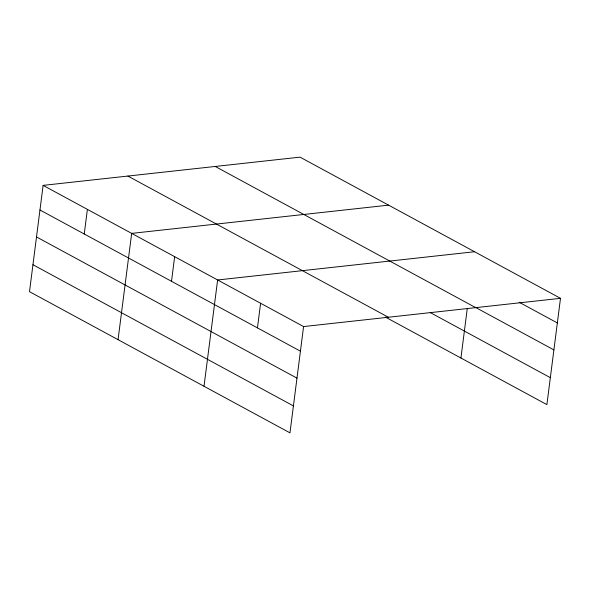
<?xml version="1.0" encoding="UTF-8"?>
<svg xmlns="http://www.w3.org/2000/svg" width="590" height="590" viewBox="0 0 590 590"><rect width="100%" height="100%" fill="white"/><g stroke="black" fill="none" stroke-linecap="round" stroke-linejoin="round"><path stroke-width="0.89" d="M43.114 185.378L29.5 291.674L289.97 432.861L303.584 326.565L43.114 185.378L300.03 157.139L560.5 298.326L546.886 404.622L385.322 317.044M84.245 234.001L87.394 209.384M118.059 339.678L131.673 233.382L388.589 205.143M171.498 281.297L174.655 256.68M204.015 386.266L217.629 279.977L474.544 251.738M257.454 327.885L260.603 303.275M460.93 358.027L467.25 308.681M303.584 326.565L560.5 298.326M519.148 302.235L557.344 322.944M475.105 307.191L553.892 349.9M215.254 166.461L475.717 307.648M430.162 312.523L550.337 377.666M127.897 176.063L388.368 317.25M39.965 209.996L300.428 351.183M36.514 236.951L296.977 378.138M32.952 264.718L293.422 405.905"/></g></svg>
